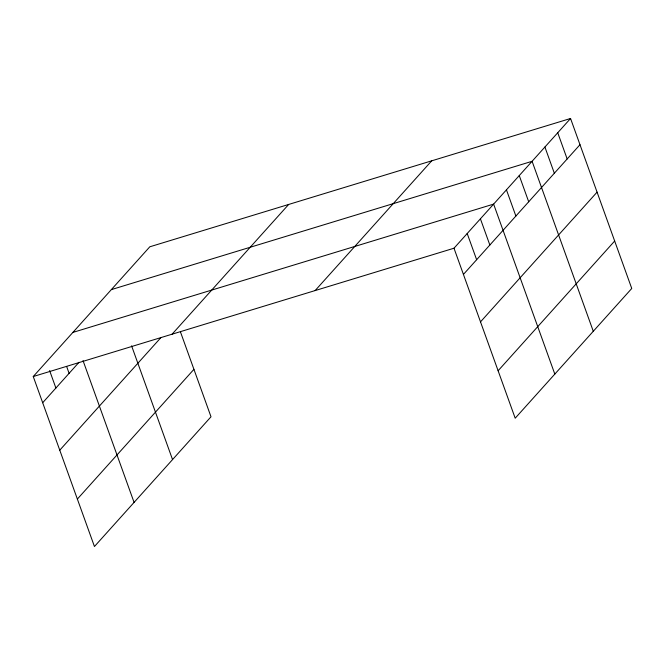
<?xml version="1.0" encoding="UTF-8"?>
<svg xmlns="http://www.w3.org/2000/svg" width="665" height="665" viewBox="0 0 665 665"><rect width="100%" height="100%" fill="white"/><g stroke="black" fill="none" stroke-linecap="round" stroke-linejoin="round"><path stroke-width="1" d="M180.473 331.951L211.005 416.78L94.447 546.514L33.25 376.531L149.808 246.798L570.553 118.486L631.75 288.469L515.192 418.202L453.995 248.22L570.553 118.486M42.685 402.732L79.01 362.3M59.767 450.18L160.805 337.72M172.094 334.187L288.66 204.454M77.364 499.066L193.931 369.333M315.144 290.563L431.71 160.83M463.422 274.429L579.988 144.696M480.504 321.877L597.07 192.143M498.11 370.754L614.668 241.021M111.346 289.608L532.091 161.304L593.288 331.286M72.884 332.417L493.621 204.113L554.818 374.096M33.25 376.531L453.995 248.22M557.736 132.759L567.162 158.968M544.909 147.031L554.344 173.241M519.265 175.577L528.7 201.778M506.447 189.841L515.882 216.05M480.413 218.818L489.847 245.019M467.204 233.523L476.639 259.724M131.587 345.833L172.543 459.59M83.009 360.563L134.081 502.399M66.658 366.531L69.102 373.331M49.609 370.563L55.893 388.028"/></g></svg>
